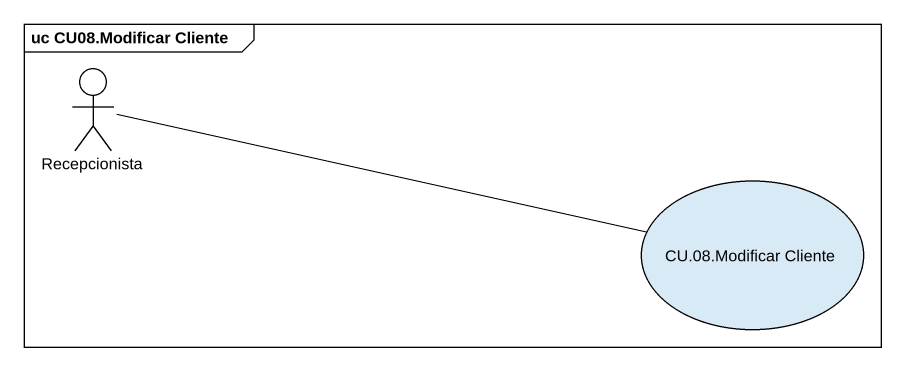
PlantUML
@startuml
mainframe uc CU08.Modificar Cliente
actor Recepcionista
usecase "CU.08.Modificar Cliente" as CU_08_Modificar_Cliente
Recepcionista -right- CU_08_Modificar_Cliente
@enduml
